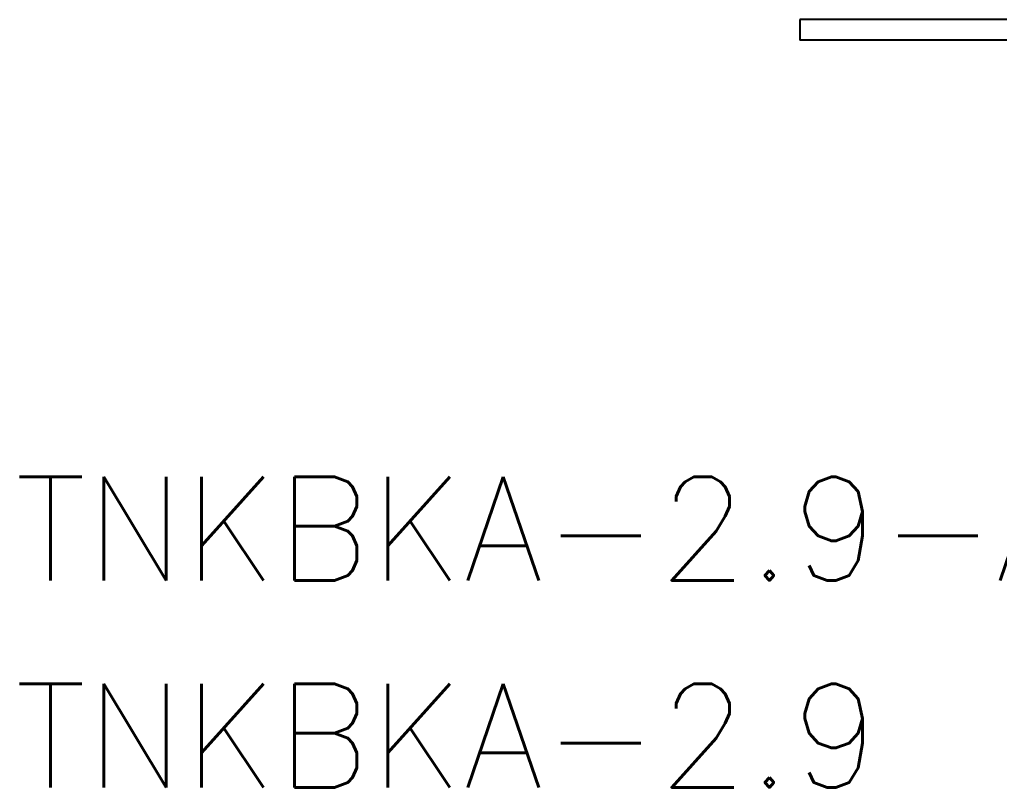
# Model space of a CAD drawing. Extents: x 249 to 1051, y 18 to 996.
# Drawn here: x 248.6 to 343.3, y 18.3 to 92.5 of the extents above; entities that cross this region are included whole.
import ezdxf

# ---------------------------------------------------------------- set-up
doc = ezdxf.new("R2010")
doc.units = 0
doc.layers.get('0').update_dxf_attribs({"linetype": 'CONTINUOUS'})
doc.styles.get("Standard").update_dxf_attribs({"font": 'txt.shx', "bigfont": 'bigfont.shx'})

msp = doc.modelspace()

# ---------------------------------------------------------------- linework, layer by layer
at = {"color": 7, "linetype": 'CONTINUOUS'}
for p, q in [((324.001, 92.517), (324.001, 90.517)), ((416.501, 92.517), (324.001, 92.517)), ((416.501, 90.517), (324.001, 90.517))]:
    msp.add_line(p, q, dxfattribs=at)

# ---------------------------------------------------------------- texts
for s, p in [('TNKBKA-2.9-A-FS', (248.188, 38.347)), ('TNKBKA-2.9', (248.188, 18.347))]:
    msp.add_text(s, height=10, dxfattribs=at).set_placement(p)

doc.saveas('drawing.dxf')
